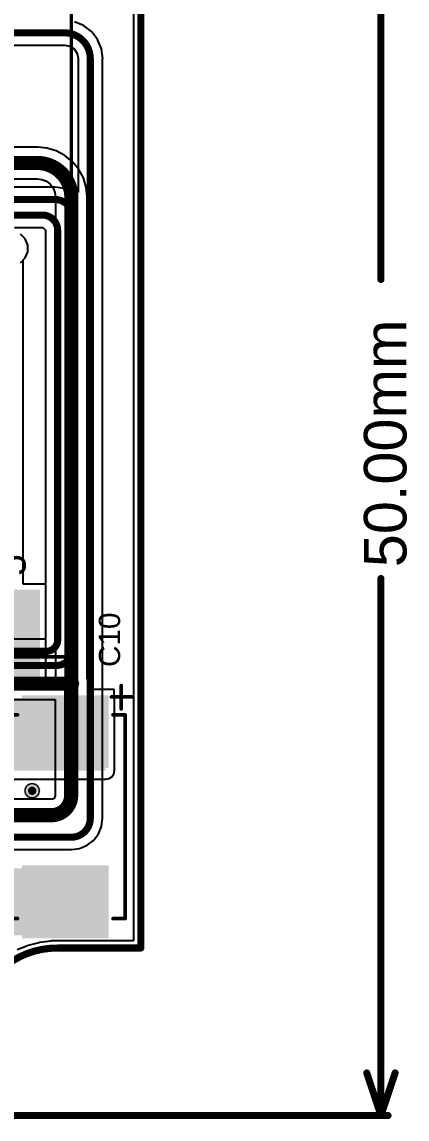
# Model space of a CAD drawing. Header units: inches. Extents: x -46 to 312, y 0 to 111.
# Drawn here: x 1.74 to 15.54, y -0.13 to 39.18 of the extents above; entities that cross this region are included whole.
import ezdxf

# ---------------------------------------------------------------- set-up
doc = ezdxf.new("R2010")
doc.units = ezdxf.units.IN
for name, color, linetype in [('Board Outline', 216, 'Continuous'), ('Bottom Layer', 5, 'Continuous'), ('Draft and Dimension', 6, 'Continuous'), ('Drill Drawing', 1, 'Continuous'), ('Top Layer', 1, 'Continuous'), ('Top Overlay', 2, 'Continuous'), ('Top Paste', 8, 'Continuous'), ('Top Solder', 216, 'Continuous'), ('Via Holes', 16, 'Continuous')]:
    doc.layers.add(name, color=color, linetype=linetype)
doc.styles.add('Arial', font='', dxfattribs={"height": 0.2})
doc.styles.get('Arial').set_extended_font_data('Arial')

# ---------------------------------------------------------------- blocks, each defined once
blk = doc.blocks.new('HC_12_M______SMD_17')
at = {"layer": 'Top Layer'}
for points in [[(-14.873, 6.906), (-11.873, 6.906), (-11.873, 5.106), (-14.873, 5.106)], [(11.627, 6.026), (14.627, 6.026), (14.627, 4.226), (11.627, 4.226)], [(-14.873, 4.366), (-11.873, 4.366), (-11.873, 2.566), (-14.873, 2.566)], [(11.627, 3.486), (14.627, 3.486), (14.627, 1.686), (11.627, 1.686)], [(-14.873, 1.826), (-11.873, 1.826), (-11.873, 0.026), (-14.873, 0.026)], [(11.627, 0.946), (14.627, 0.946), (14.627, -0.854), (11.627, -0.854)], [(-14.873, -0.714), (-11.873, -0.714), (-11.873, -2.514), (-14.873, -2.514)], [(-14.873, -3.254), (-11.873, -3.254), (-11.873, -5.054), (-14.873, -5.054)]]:
    blk.add_hatch(color=1, dxfattribs=at).paths.add_polyline_path(points)
at = {"layer": 'Top Paste'}
for points in [[(-14.873, 6.906), (-11.873, 6.906), (-11.873, 5.106), (-14.873, 5.106)], [(11.627, 6.026), (14.627, 6.026), (14.627, 4.226), (11.627, 4.226)], [(-14.873, 4.366), (-11.873, 4.366), (-11.873, 2.566), (-14.873, 2.566)], [(11.627, 3.486), (14.627, 3.486), (14.627, 1.686), (11.627, 1.686)], [(-14.873, 1.826), (-11.873, 1.826), (-11.873, 0.026), (-14.873, 0.026)], [(11.627, 0.946), (14.627, 0.946), (14.627, -0.854), (11.627, -0.854)], [(-14.873, -0.714), (-11.873, -0.714), (-11.873, -2.514), (-14.873, -2.514)], [(-14.873, -3.254), (-11.873, -3.254), (-11.873, -5.054), (-14.873, -5.054)]]:
    blk.add_hatch(color=8, dxfattribs=at).paths.add_polyline_path(points)
at = {"layer": 'Top Solder'}
for points in [[(-14.975, 7.008), (-11.772, 7.008), (-11.772, 5.005), (-14.975, 5.005)], [(11.525, 6.128), (14.728, 6.128), (14.728, 4.125), (11.525, 4.125)], [(-14.975, 4.468), (-11.772, 4.468), (-11.772, 2.465), (-14.975, 2.465)], [(11.525, 3.588), (14.728, 3.588), (14.728, 1.585), (11.525, 1.585)], [(-14.975, 1.928), (-11.772, 1.928), (-11.772, -0.075), (-14.975, -0.075)], [(11.525, 1.048), (14.728, 1.048), (14.728, -0.955), (11.525, -0.955)], [(-14.975, -0.612), (-11.772, -0.612), (-11.772, -2.615), (-14.975, -2.615)], [(-14.975, -3.152), (-11.772, -3.152), (-11.772, -5.155), (-14.975, -5.155)]]:
    blk.add_hatch(color=216, dxfattribs=at).paths.add_polyline_path(points)
at = {"layer": 'Top Overlay'}
for points in [[(-14.173, 8.126, 0.127, 0.127, 0), (13.627, 8.126, 0.127, 0.127, 0)], [(-14.173, 8.126, 0.127, 0.127, 0), (-14.173, -6.274, 0.127, 0.127, 0)], [(13.627, 8.126, 0.127, 0.127, 0), (13.627, -6.274, 0.127, 0.127, 0)], [(-14.173, -6.274, 0.127, 0.127, 0), (13.627, -6.274, 0.127, 0.127, 0)]]:
    blk.add_lwpolyline(points, format="xyseb", dxfattribs=at)
for points in [[(-14.205, 8.126, 0.0635, 0.0635, 1), (-14.141, 8.126, 0.0635, 0.0635, 1)], [(-14.205, 8.126, 0.0635, 0.0635, 1), (-14.141, 8.126, 0.0635, 0.0635, 1)], [(13.595, 8.126, 0.0635, 0.0635, 1), (13.659, 8.126, 0.0635, 0.0635, 1)], [(13.595, 8.126, 0.0635, 0.0635, 1), (13.659, 8.126, 0.0635, 0.0635, 1)], [(-14.205, -6.274, 0.0635, 0.0635, 1), (-14.141, -6.274, 0.0635, 0.0635, 1)], [(-14.205, -6.274, 0.0635, 0.0635, 1), (-14.141, -6.274, 0.0635, 0.0635, 1)], [(13.595, -6.274, 0.0635, 0.0635, 1), (13.659, -6.274, 0.0635, 0.0635, 1)], [(13.595, -6.274, 0.0635, 0.0635, 1), (13.659, -6.274, 0.0635, 0.0635, 1)]]:
    blk.add_lwpolyline(points, format="xyseb", close=True, dxfattribs=at)
at = {"layer": 'Top Overlay', "style": 'Arial'}
for s, p in [('1', (-11.028, 5.612)), ('7', (10.331, 4.696)), ('2', (-11.23, 3.07)), ('6', (10.131, 2.232)), ('3', (-11.255, 0.479)), ('8', (10.131, -0.359)), ('4', (-11.23, -1.959)), ('5', (-11.274, -4.64))]:
    blk.add_text(s, height=1, dxfattribs=at).set_placement(p)
blk = doc.blocks.new('CASE_D_91')
at = {"layer": 'Top Layer'}
for points in [[(-4.25, 1.45), (-1.85, 1.45), (-1.85, -1.45), (-4.25, -1.45)], [(1.85, 1.45), (4.25, 1.45), (4.25, -1.45), (1.85, -1.45)]]:
    blk.add_hatch(color=1, dxfattribs=at).paths.add_polyline_path(points)
at = {"layer": 'Top Paste'}
for points in [[(-4.25, 1.45), (-1.85, 1.45), (-1.85, -1.45), (-4.25, -1.45)], [(1.85, 1.45), (4.25, 1.45), (4.25, -1.45), (1.85, -1.45)]]:
    blk.add_hatch(color=8, dxfattribs=at).paths.add_polyline_path(points)
at = {"layer": 'Top Solder'}
for points in [[(-4.352, 1.552), (-1.748, 1.552), (-1.748, -1.552), (-4.352, -1.552)], [(1.748, 1.552), (4.352, 1.552), (4.352, -1.552), (1.748, -1.552)]]:
    blk.add_hatch(color=216, dxfattribs=at).paths.add_polyline_path(points)
at = {"layer": 'Top Overlay'}
for points in [[(-4.293, 1.651, 0.127, 0.127, 0), (-4.293, 2.388, 0.127, 0.127, 0)], [(-3.861, 2.007, 0.127, 0.127, 0), (-4.699, 2.007, 0.127, 0.127, 0)], [(-3.65, 1.709, 0.127, 0.127, 0), (-3.65, 2.15, 0.127, 0.127, 0)], [(3.65, 2.15, 0.127, 0.127, 0), (-3.65, 2.15, 0.127, 0.127, 0)], [(3.65, 1.709, 0.127, 0.127, 0), (3.65, 2.15, 0.127, 0.127, 0)], [(-3.65, -2.15, 0.127, 0.127, 0), (-3.65, -1.709, 0.127, 0.127, 0)], [(3.65, -2.15, 0.127, 0.127, 0), (3.65, -1.709, 0.127, 0.127, 0)], [(3.65, -2.15, 0.127, 0.127, 0), (-3.65, -2.15, 0.127, 0.127, 0)]]:
    blk.add_lwpolyline(points, format="xyseb", dxfattribs=at)
for points in [[(-4.324, 2.388, 0.0635, 0.0635, 1), (-4.261, 2.388, 0.0635, 0.0635, 1)], [(-4.731, 2.007, 0.0635, 0.0635, 1), (-4.667, 2.007, 0.0635, 0.0635, 1)], [(-3.893, 2.007, 0.0635, 0.0635, 1), (-3.829, 2.007, 0.0635, 0.0635, 1)], [(-3.682, 2.15, 0.0635, 0.0635, 1), (-3.618, 2.15, 0.0635, 0.0635, 1)], [(-3.682, 2.15, 0.0635, 0.0635, 1), (-3.618, 2.15, 0.0635, 0.0635, 1)], [(3.618, 2.15, 0.0635, 0.0635, 1), (3.682, 2.15, 0.0635, 0.0635, 1)], [(3.618, 2.15, 0.0635, 0.0635, 1), (3.682, 2.15, 0.0635, 0.0635, 1)], [(-4.324, 1.651, 0.0635, 0.0635, 1), (-4.261, 1.651, 0.0635, 0.0635, 1)], [(-3.682, 1.709, 0.0635, 0.0635, 1), (-3.618, 1.709, 0.0635, 0.0635, 1)], [(3.618, 1.709, 0.0635, 0.0635, 1), (3.682, 1.709, 0.0635, 0.0635, 1)], [(-3.682, -1.709, 0.0635, 0.0635, 1), (-3.618, -1.709, 0.0635, 0.0635, 1)], [(3.618, -1.709, 0.0635, 0.0635, 1), (3.682, -1.709, 0.0635, 0.0635, 1)], [(-3.682, -2.15, 0.0635, 0.0635, 1), (-3.618, -2.15, 0.0635, 0.0635, 1)], [(-3.682, -2.15, 0.0635, 0.0635, 1), (-3.618, -2.15, 0.0635, 0.0635, 1)], [(3.618, -2.15, 0.0635, 0.0635, 1), (3.682, -2.15, 0.0635, 0.0635, 1)], [(3.618, -2.15, 0.0635, 0.0635, 1), (3.682, -2.15, 0.0635, 0.0635, 1)]]:
    blk.add_lwpolyline(points, format="xyseb", close=True, dxfattribs=at)

msp = doc.modelspace()

# ---------------------------------------------------------------- hatches: boundary and pattern name
at = {"layer": 'Bottom Layer'}
h = msp.add_hatch(color=5, dxfattribs=at)
edge = h.paths.add_edge_path()
edge.add_arc((3.505, 15.469), 0.3, 0, 360)
h = msp.add_hatch(color=5, dxfattribs=at)
edge = h.paths.add_edge_path()
edge.add_arc((2.108, 11.633), 0.3, 0, 360)
at = {"layer": 'Top Layer'}
h = msp.add_hatch(color=1, dxfattribs=at)
edge = h.paths.add_edge_path()
edge.add_arc((3.505, 15.469), 0.3, 0, 360)
for points in [[(-11.941, 12.355), (4.743, 12.355), (4.743, 14.955), (-11.941, 14.955)], [(-7.742, 6.455), (4.743, 6.455), (4.743, 8.852), (-7.742, 8.852)]]:
    msp.add_hatch(color=1, dxfattribs=at).paths.add_polyline_path(points)
h = msp.add_hatch(color=1, dxfattribs=at)
edge = h.paths.add_edge_path()
edge.add_arc((2.108, 11.633), 0.3, 0, 360)
at = {"layer": 'Via Holes'}
h = msp.add_hatch(color=7, dxfattribs=at)
edge = h.paths.add_edge_path()
edge.add_arc((3.505, 15.469), 0.15, 0, 360)
h = msp.add_hatch(color=7, dxfattribs=at)
edge = h.paths.add_edge_path()
edge.add_arc((2.108, 11.633), 0.15, 0, 360)

# ---------------------------------------------------------------- linework, layer by layer
at = {"layer": 'Board Outline'}
for points in [[(6, 47, 0.254, 0.254, 0), (6, 6, 0.254, 0.254, 0)], [(0, 3, 0.254, 0.254, -0.414214), (3, 6, 0.254, 0.254, 0)], [(3.046, 6, 0.254, 0.254, 0), (6, 6, 0.254, 0.254, 0)]]:
    msp.add_lwpolyline(points, format="xyseb", dxfattribs=at)
for points in [[(2.936, 6, 0.127, 0.127, 1), (3.063, 6, 0.127, 0.127, 1)], [(2.983, 6, 0.127, 0.127, 1), (3.11, 6, 0.127, 0.127, 1)], [(5.936, 6, 0.127, 0.127, 1), (6.063, 6, 0.127, 0.127, 1)], [(5.936, 6, 0.127, 0.127, 1), (6.063, 6, 0.127, 0.127, 1)]]:
    msp.add_lwpolyline(points, format="xyseb", close=True, dxfattribs=at)
at = {"layer": 'Bottom Layer'}
for p, q in [((5.741, 47), (5.741, 6.259)), ((3.95, 39.046), (3.62, 39.183)), ((4.234, 38.828), (3.95, 39.046)), ((4.451, 38.545), (4.234, 38.828)), ((4.588, 38.215), (4.451, 38.545)), ((-13.917, 38.346), (3.266, 38.346)), ((3.266, 38.346), (3.279, 38.348)), ((3.279, 38.348), (3.453, 38.313)), ((3.453, 38.313), (3.612, 38.207)), ((3.612, 38.207), (3.719, 38.048)), ((4.635, 37.86), (4.588, 38.215)), ((3.719, 38.048), (3.753, 37.873)), ((3.753, 37.873), (3.751, 37.86)), ((3.751, 37.86), (3.751, 33.08)), ((4.631, 10.648), (4.631, 37.86)), ((4.631, 37.86), (4.635, 37.86)), ((2.918, 33.257), (1.04, 33.257)), ((3.197, 33.221), (2.918, 33.258)), ((2.918, 33.258), (2.918, 33.257)), ((3.457, 33.113), (3.197, 33.221)), ((3.598, 33.005), (3.457, 33.113)), ((3.751, 33.08), (3.598, 33.005)), ((1.475, 31.818), (2.476, 31.818)), ((1.859, 31.407), (1.689, 31.577)), ((2.476, 31.818), (2.481, 31.819)), ((2.481, 31.819), (2.583, 31.717)), ((2.583, 31.717), (2.582, 31.712)), ((2.582, 31.712), (2.582, 17.068)), ((1.951, 31.185), (1.859, 31.407)), ((1.951, 30.944), (1.951, 31.185)), ((1.689, 30.551), (1.859, 30.722)), ((1.859, 30.722), (1.951, 30.944)), ((2.582, 17.068), (-10.255, 17.068)), ((-8.284, 14.899), (2.935, 14.899)), ((2.935, 14.899), (2.935, 11.466)), ((2.938, 11.45), (2.902, 11.362)), ((2.935, 11.466), (2.938, 11.45)), ((2.799, 11.329), (-14.259, 11.329)), ((2.814, 11.326), (2.799, 11.329)), ((2.902, 11.362), (2.814, 11.326)), ((4.594, 10.358), (4.632, 10.648)), ((4.632, 10.648), (4.631, 10.648)), ((4.482, 10.088), (4.594, 10.358)), ((4.073, 9.679), (4.305, 9.856)), ((4.305, 9.856), (4.482, 10.088)), ((0.338, 9.53), (3.513, 9.53)), ((3.513, 9.529), (3.803, 9.567)), ((3.513, 9.53), (3.513, 9.529)), ((3.803, 9.567), (4.073, 9.679)), ((1.937, 6.08), (1.574, 5.93)), ((1.953, 6.083), (1.937, 6.08)), ((1.969, 6.091), (1.953, 6.083)), ((2.348, 6.192), (1.969, 6.091)), ((2.365, 6.194), (2.348, 6.192)), ((2.381, 6.199), (2.365, 6.194)), ((2.77, 6.25), (2.381, 6.199)), ((2.783, 6.249), (2.77, 6.25)), ((2.795, 6.252), (2.783, 6.249)), ((2.992, 6.259), (2.795, 6.252)), ((2.996, 6.258), (2.992, 6.259)), ((3, 6.259), (2.996, 6.258)), ((3.046, 6.259), (3, 6.259)), ((5.741, 6.259), (3.046, 6.259)), ((3.046, 6.259), (3.046, 6.259)), ((3.046, 6.259), (3.046, 6.259))]:
    msp.add_line(p, q, dxfattribs=at)
for points in [[(-39.853, 38.786, 0.254, 0.254, 0), (3.266, 38.786, 0.254, 0.254, 0)], [(3.266, 38.786, 0.254, 0.254, -0.414214), (4.191, 37.86, 0.254, 0.254, 0)], [(4.191, 10.648, 0.254, 0.254, 0), (4.191, 37.86, 0.254, 0.254, 0)], [(1.04, 32.817, 0.254, 0.254, 0), (2.918, 32.817, 0.254, 0.254, 0)], [(2.918, 32.817, 0.254, 0.254, -0.414214), (3.556, 32.179, 0.254, 0.254, 0)], [(-34.036, 32.258, 0.254, 0.254, 0), (2.476, 32.258, 0.254, 0.254, 0)], [(2.476, 32.258, 0.254, 0.254, -0.414214), (3.022, 31.712, 0.254, 0.254, 0)], [(3.556, 16.71, 0.254, 0.254, 0), (3.556, 32.179, 0.254, 0.254, 0)], [(3.022, 17.038, 0.254, 0.254, 0), (3.022, 31.712, 0.254, 0.254, 0)], [(3.022, 17.038, 0.254, 0.254, -0.414214), (2.612, 16.628, 0.254, 0.254, 0)], [(-10.255, 16.628, 0.254, 0.254, 0), (2.612, 16.628, 0.254, 0.254, 0)], [(3.556, 16.71, 0.254, 0.254, -0.414214), (2.965, 16.12, 0.254, 0.254, 0)], [(-9.661, 16.12, 0.254, 0.254, 0), (2.965, 16.12, 0.254, 0.254, 0)], [(-8.284, 15.469, 0.508, 0.508, 0), (3.505, 15.469, 0.508, 0.508, 0)], [(3.505, 11.466, 0.508, 0.508, 0), (3.505, 15.469, 0.508, 0.508, 0)], [(3.505, 11.466, 0.508, 0.508, -0.414214), (2.799, 10.759, 0.508, 0.508, 0)], [(-15.008, 10.759, 0.508, 0.508, 0), (2.799, 10.759, 0.508, 0.508, 0)], [(4.191, 10.648, 0.254, 0.254, -0.414214), (3.513, 9.97, 0.254, 0.254, 0)], [(0.338, 9.97, 0.254, 0.254, 0), (3.513, 9.97, 0.254, 0.254, 0)]]:
    msp.add_lwpolyline(points, format="xyseb", dxfattribs=at)
for points in [[(3.202, 38.786, 0.127, 0.127, 1), (3.329, 38.786, 0.127, 0.127, 1)], [(3.202, 38.786, 0.127, 0.127, 1), (3.329, 38.786, 0.127, 0.127, 1)], [(4.128, 37.86, 0.127, 0.127, 1), (4.255, 37.86, 0.127, 0.127, 1)], [(4.128, 37.86, 0.127, 0.127, 1), (4.255, 37.86, 0.127, 0.127, 1)], [(2.854, 32.817, 0.127, 0.127, 1), (2.981, 32.817, 0.127, 0.127, 1)], [(2.854, 32.817, 0.127, 0.127, 1), (2.981, 32.817, 0.127, 0.127, 1)], [(2.412, 32.258, 0.127, 0.127, 1), (2.539, 32.258, 0.127, 0.127, 1)], [(2.412, 32.258, 0.127, 0.127, 1), (2.539, 32.258, 0.127, 0.127, 1)], [(3.492, 32.179, 0.127, 0.127, 1), (3.619, 32.179, 0.127, 0.127, 1)], [(3.492, 32.179, 0.127, 0.127, 1), (3.619, 32.179, 0.127, 0.127, 1)], [(2.959, 31.712, 0.127, 0.127, 1), (3.086, 31.712, 0.127, 0.127, 1)], [(2.959, 31.712, 0.127, 0.127, 1), (3.086, 31.712, 0.127, 0.127, 1)], [(2.959, 17.038, 0.127, 0.127, 1), (3.086, 17.038, 0.127, 0.127, 1)], [(2.959, 17.038, 0.127, 0.127, 1), (3.086, 17.038, 0.127, 0.127, 1)], [(2.549, 16.628, 0.127, 0.127, 1), (2.676, 16.628, 0.127, 0.127, 1)], [(2.549, 16.628, 0.127, 0.127, 1), (2.676, 16.628, 0.127, 0.127, 1)], [(3.492, 16.71, 0.127, 0.127, 1), (3.619, 16.71, 0.127, 0.127, 1)], [(3.492, 16.71, 0.127, 0.127, 1), (3.619, 16.71, 0.127, 0.127, 1)], [(2.902, 16.12, 0.127, 0.127, 1), (3.029, 16.12, 0.127, 0.127, 1)], [(2.902, 16.12, 0.127, 0.127, 1), (3.029, 16.12, 0.127, 0.127, 1)], [(3.378, 15.469, 0.254, 0.254, 1), (3.632, 15.469, 0.254, 0.254, 1)], [(3.378, 15.469, 0.254, 0.254, 1), (3.632, 15.469, 0.254, 0.254, 1)], [(3.378, 11.466, 0.254, 0.254, 1), (3.632, 11.466, 0.254, 0.254, 1)], [(3.378, 11.466, 0.254, 0.254, 1), (3.632, 11.466, 0.254, 0.254, 1)], [(2.672, 10.759, 0.254, 0.254, 1), (2.926, 10.759, 0.254, 0.254, 1)], [(2.672, 10.759, 0.254, 0.254, 1), (2.926, 10.759, 0.254, 0.254, 1)], [(4.128, 10.648, 0.127, 0.127, 1), (4.255, 10.648, 0.127, 0.127, 1)], [(4.128, 10.648, 0.127, 0.127, 1), (4.255, 10.648, 0.127, 0.127, 1)], [(3.45, 9.97, 0.127, 0.127, 1), (3.577, 9.97, 0.127, 0.127, 1)], [(3.45, 9.97, 0.127, 0.127, 1), (3.577, 9.97, 0.127, 0.127, 1)]]:
    msp.add_lwpolyline(points, format="xyseb", close=True, dxfattribs=at)
at = {"layer": 'Draft and Dimension'}
for points in [[(14.605, 29.951, 0.254, 0.254, 0), (14.605, 50, 0.254, 0.254, 0)], [(14.605, 0, 0.254, 0.254, 0), (14.605, 19.236, 0.254, 0.254, 0)], [(14.097, 1.524, 0.254, 0.254, 0), (14.605, 0, 0.254, 0.254, 0)], [(14.605, 0, 0.254, 0.254, 0), (15.113, 1.524, 0.254, 0.254, 0)], [(0.381, 0, 0.254, 0.254, 0), (14.859, 0, 0.254, 0.254, 0)]]:
    msp.add_lwpolyline(points, format="xyseb", dxfattribs=at)
for points in [[(14.541, 29.951, 0.127, 0.127, 1), (14.668, 29.951, 0.127, 0.127, 1)], [(14.541, 19.236, 0.127, 0.127, 1), (14.668, 19.236, 0.127, 0.127, 1)], [(14.034, 1.524, 0.127, 0.127, 1), (14.161, 1.524, 0.127, 0.127, 1)], [(15.05, 1.524, 0.127, 0.127, 1), (15.177, 1.524, 0.127, 0.127, 1)], [(14.541, 0, 0.127, 0.127, 1), (14.668, 0, 0.127, 0.127, 1)], [(14.541, 0, 0.127, 0.127, 1), (14.668, 0, 0.127, 0.127, 1)], [(14.541, 0, 0.127, 0.127, 1), (14.668, 0, 0.127, 0.127, 1)], [(14.796, 0, 0.127, 0.127, 1), (14.922, 0, 0.127, 0.127, 1)]]:
    msp.add_lwpolyline(points, format="xyseb", close=True, dxfattribs=at)
at = {"layer": 'Drill Drawing'}
for points in [[(3.759, 15.469, 0.0508, 0.0508, 1), (3.251, 15.469, 0.0508, 0.0508, 1)], [(3.239, 15.469, 0.0254, 0.0254, 1), (3.264, 15.469, 0.0254, 0.0254, 1)], [(3.747, 15.469, 0.0254, 0.0254, 1), (3.772, 15.469, 0.0254, 0.0254, 1)], [(2.362, 11.633, 0.0508, 0.0508, 1), (1.854, 11.633, 0.0508, 0.0508, 1)], [(1.841, 11.633, 0.0254, 0.0254, 1), (1.867, 11.633, 0.0254, 0.0254, 1)], [(2.349, 11.633, 0.0254, 0.0254, 1), (2.375, 11.633, 0.0254, 0.0254, 1)]]:
    msp.add_lwpolyline(points, format="xyseb", close=True, dxfattribs=at)
at = {"layer": 'Top Layer'}
for p, q in [((5.741, 47), (5.741, 6.259)), ((2.288, 34.695), (-8.574, 34.695)), ((2.311, 34.69), (2.288, 34.695)), ((2.638, 34.658), (2.311, 34.69)), ((2.974, 34.556), (2.638, 34.658)), ((3.283, 34.39), (2.974, 34.556)), ((3.555, 34.168), (3.283, 34.39)), ((3.778, 33.896), (3.555, 34.168)), ((3.943, 33.587), (3.778, 33.896)), ((-8.574, 33.555), (2.288, 33.555)), ((2.288, 33.555), (2.3, 33.557)), ((2.3, 33.557), (2.458, 33.537)), ((2.458, 33.537), (2.617, 33.471)), ((2.617, 33.471), (2.753, 33.366)), ((4.045, 33.25), (3.943, 33.587)), ((2.753, 33.366), (2.858, 33.23)), ((2.858, 33.23), (2.924, 33.071)), ((2.924, 33.071), (2.945, 32.913)), ((4.077, 32.924), (4.045, 33.25)), ((2.945, 32.913), (2.942, 32.901)), ((2.942, 32.901), (2.942, 15.69)), ((4.082, 32.901), (4.077, 32.924)), ((4.082, 15.657), (4.082, 32.901)), ((1.859, 31.407), (1.689, 31.577)), ((1.951, 31.185), (1.859, 31.407)), ((1.951, 30.944), (1.951, 31.185)), ((1.786, 30.649), (1.859, 30.722)), ((1.859, 30.722), (1.951, 30.944)), ((1.786, 19.039), (1.786, 30.649)), ((2.597, 19.039), (1.786, 19.039)), ((2.597, 15.429), (2.597, 19.039)), ((0.209, 15.429), (2.597, 15.429)), ((2.9, 15.348), (2.845, 15.266)), ((2.942, 15.69), (2.9, 15.589)), ((2.9, 15.589), (2.9, 15.348)), ((4.11, 15.589), (4.082, 15.657)), ((4.11, 15.348), (4.11, 15.589)), ((4.165, 15.266), (4.11, 15.348)), ((2.845, 15.266), (-7.557, 15.266)), ((4.743, 15.266), (4.165, 15.266)), ((4.773, 15.26), (4.743, 15.266)), ((5.048, 15.26), (4.773, 15.26)), ((5.048, 14.985), (5.048, 15.26)), ((5.054, 14.955), (5.048, 14.985)), ((5.054, 12.355), (5.054, 14.955)), ((4.963, 12.135), (5.03, 12.236)), ((5.03, 12.236), (5.033, 12.25)), ((5.033, 12.25), (5.048, 12.25)), ((5.048, 12.325), (5.054, 12.355)), ((5.048, 12.25), (5.048, 12.325)), ((-8.744, 12.044), (4.743, 12.044)), ((4.743, 12.044), (4.862, 12.068)), ((4.862, 12.068), (4.963, 12.135)), ((1.937, 6.08), (1.574, 5.93)), ((1.953, 6.083), (1.937, 6.08)), ((1.969, 6.091), (1.953, 6.083)), ((2.348, 6.192), (1.969, 6.091)), ((2.365, 6.194), (2.348, 6.192)), ((2.381, 6.199), (2.365, 6.194)), ((2.77, 6.25), (2.381, 6.199)), ((2.783, 6.249), (2.77, 6.25)), ((2.795, 6.252), (2.783, 6.249)), ((2.992, 6.259), (2.795, 6.252)), ((2.996, 6.258), (2.992, 6.259)), ((3, 6.259), (2.996, 6.258)), ((3.046, 6.259), (3, 6.259)), ((5.741, 6.259), (3.046, 6.259)), ((3.046, 6.259), (3.046, 6.259)), ((3.046, 6.259), (3.046, 6.259))]:
    msp.add_line(p, q, dxfattribs=at)
for points in [[(-9.144, 34.125, 0.508, 0.508, 0), (2.288, 34.125, 0.508, 0.508, 0)], [(2.288, 34.125, 0.508, 0.508, -0.414214), (3.512, 32.901, 0.508, 0.508, 0)], [(3.512, 15.469, 0.508, 0.508, 0), (3.512, 32.901, 0.508, 0.508, 0)], [(3.505, 15.469, 0.508, 0.508, 0), (3.512, 15.469, 0.508, 0.508, 0)]]:
    msp.add_lwpolyline(points, format="xyseb", dxfattribs=at)
for points in [[(2.161, 34.125, 0.254, 0.254, 1), (2.415, 34.125, 0.254, 0.254, 1)], [(2.161, 34.125, 0.254, 0.254, 1), (2.415, 34.125, 0.254, 0.254, 1)], [(3.385, 32.901, 0.254, 0.254, 1), (3.639, 32.901, 0.254, 0.254, 1)], [(3.385, 32.901, 0.254, 0.254, 1), (3.639, 32.901, 0.254, 0.254, 1)], [(3.378, 15.469, 0.254, 0.254, 1), (3.632, 15.469, 0.254, 0.254, 1)], [(3.385, 15.469, 0.254, 0.254, 1), (3.639, 15.469, 0.254, 0.254, 1)], [(3.385, 15.469, 0.254, 0.254, 1), (3.639, 15.469, 0.254, 0.254, 1)]]:
    msp.add_lwpolyline(points, format="xyseb", close=True, dxfattribs=at)

# ---------------------------------------------------------------- block references
for name, p, rotation in [('HC_12_M______SMD_17', (-2.762, 30.607), 90), ('CASE_D_91', (3.293, 10.705), 270)]:
    msp.add_blockref(name, p, dxfattribs=dict(rotation=rotation))

# ---------------------------------------------------------------- texts
at = {"layer": 'Draft and Dimension', "style": 'Arial'}
msp.add_text('50.00mm', height=1.524, rotation=90, dxfattribs=at).set_placement((15.519, 19.642))
at = {"layer": 'Top Overlay', "style": 'Arial'}
msp.add_text('C10', height=0.762, rotation=90, dxfattribs=at).set_placement((5.258, 16.066))

doc.saveas('drawing.dxf')
